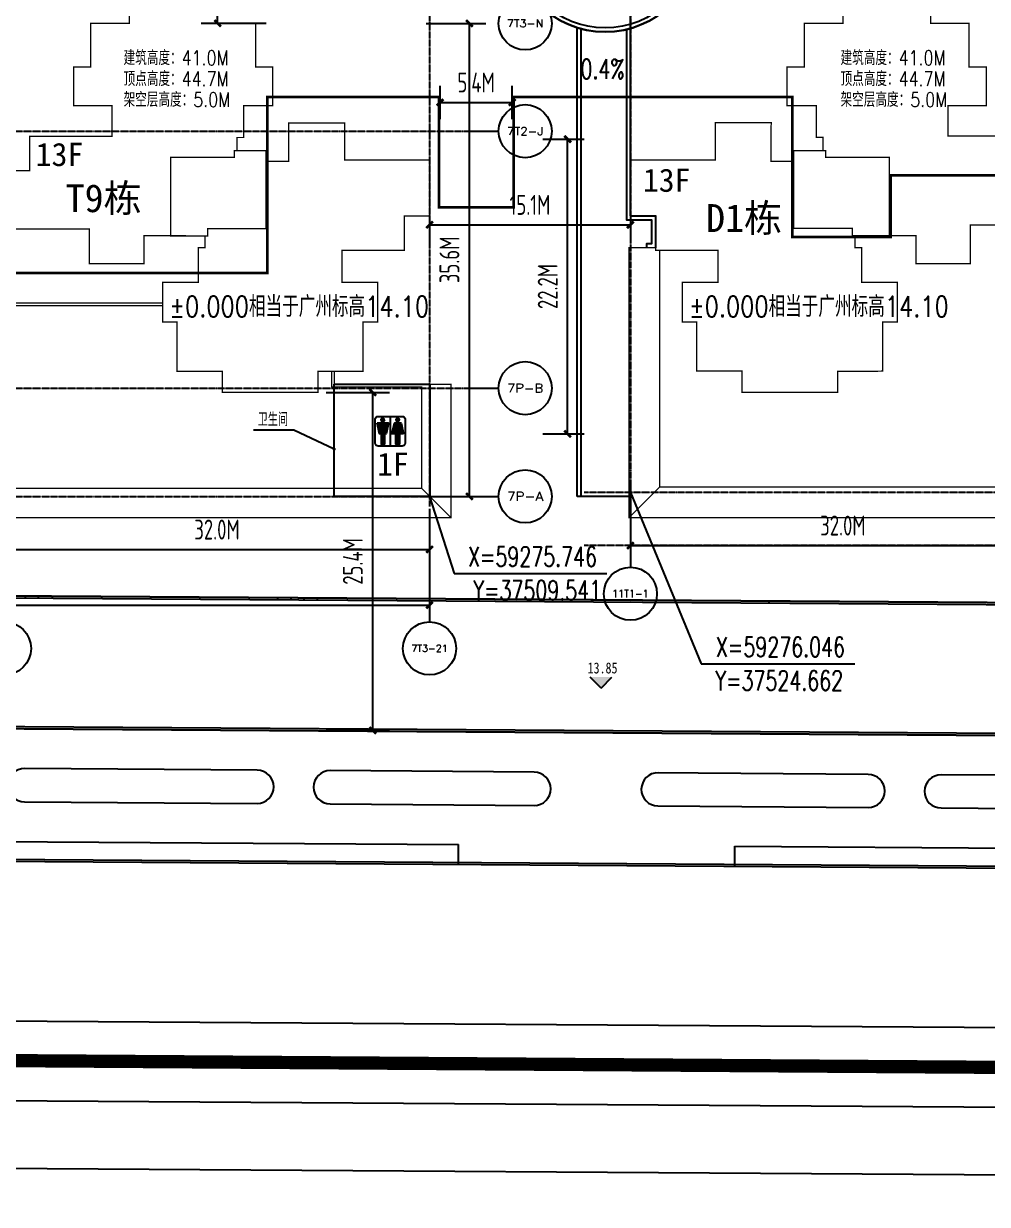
# Model space of a CAD drawing. Header units: inches. Extents: x 12502 to 585460, y 5002 to 415502.
# Drawn here: x 305732 to 378289, y 64103 to 153013 of the extents above; entities that cross this region are included whole.
import ezdxf
from ezdxf.enums import TextEntityAlignment as Align

# ---------------------------------------------------------------- set-up
doc = ezdxf.new("R2010")
doc.units = ezdxf.units.IN
doc.header["$MEASUREMENT"] = 0
for name, pattern in [('DASH', [0.35, 0.25, -0.1]), ('DOTE', [2.42, 2, -0.2, 0.02, -0.2]), ('X-A7-L1-PLAN$0$DOTE', [2.42, 2, -0.2, 0.02, -0.2])]:
    doc.linetypes.add(name, pattern=pattern)
for name, color, linetype in [('-1-500室外标高', 4, 'Continuous'), ('@YL', 2, 'Continuous'), ('@填充', 8, 'Continuous'), ('AXIS_TEXT', 7, 'Continuous'), ('DIM_COOR', 3, 'Continuous'), ('DIM_LEAD', 3, 'Continuous'), ('DIM_SYMB', 3, 'Continuous'), ('DL_道路红线_干道网_', 6, 'Continuous'), ('DL_道路红线_支路网_', 1, 'Continuous'), ('DOTE', 16, 'Continuous'), ('PUB_DIM', 3, 'Continuous'), ('PUB_TEXT', 7, 'Continuous'), ('RMJM - P1 - P - 120-1$0$文字说明', 7, 'Continuous'), ('SHAPE', 161, 'Continuous'), ('YD_设施符号', 7, 'Continuous'), ('地下轮廓', 5, 'Continuous'), ('屋顶轮廓', 36, 'Continuous'), ('总图草图2013_08_27$0$花都地段2', 6, 'Continuous')]:
    doc.layers.add(name, color=color, linetype=linetype)
doc.styles.add('_TCH_AXIS', font='COMPLEX', dxfattribs={"bigfont": 'GBCBIG'})
doc.styles.add('_TCH_DIM', font='SIMPLEX', dxfattribs={"bigfont": 'GBCBIG'})
doc.styles.add('DIM_FONT', font='superos.shx', dxfattribs={"width": 0.8, "bigfont": 'haiwenzw.shx'})
doc.styles.add('DIMST', font='', dxfattribs={"width": 0.8})
doc.styles.add('RMJM - P1 - P - 120-1$0$RMJM_TEXT', font='arial.ttf', dxfattribs={"height": 2.5})
doc.styles.add('text_zheng', font='simplex.shx', dxfattribs={"width": 0.8, "bigfont": 'hztxt.shx'})
doc.styles.get('DIMST').set_extended_font_data('SimSun')
doc.dimstyles.new('DIMN500', dxfattribs={"dimscale": 5, "dimtxt": 300, "dimasz": 100, "dimexe": 250, "dimexo": 300, "dimgap": 150, "dimtad": 1, "dimdec": 0, "dimzin": 0, "dimdsep": 46, "dimtxsty": 'DIM_FONT', "dimblk": 'ARCHTICK', "dimcen": 0.09, "dimclrt": 7, "dimazin": 2, "dimtfac": 1, "dimtdec": 0, "dimtix": 1, "dimtmove": 2, "dimatfit": 3, "dimldrblk": 'ARCHTICK', "dimfxl": 1, "dimtolj": 1, "dimtzin": 0, "dimarcsym": 0})

# ---------------------------------------------------------------- blocks, each defined once
blk = doc.blocks.new('_ArchTick')
at = {"color": 0, "linetype": 'ByBlock', "const_width": 0.4}
blk.add_lwpolyline([(-0.5, -0.5), (0.5, 0.5)], dxfattribs=at)
blk = doc.blocks.new('*D136')
at = {"layer": 'Defpoints', "color": 0, "transparency": 16777216}
for p in [(521834, 52690), (526580, 52690), (521834, 17075)]:
    blk.add_point(p, dxfattribs=at)
at = {"layer": 'PUB_DIM', "color": 0, "lineweight": -2, "transparency": 16777216}
for p, q in [((523334, 52690), (527830, 52690)), ((526580, 17075), (526580, 52690)), ((523334, 17075), (527830, 17075))]:
    blk.add_line(p, q, dxfattribs=at)
at = {"layer": 'PUB_DIM', "color": 0, "lineweight": -2, "transparency": 16777216, "xscale": 500, "yscale": 500, "zscale": 500}
for p, rotation in [((526580, 52690), 90), ((526580, 17075), 270)]:
    blk.add_blockref('_ArchTick', p, dxfattribs=dict(at, rotation=rotation))
at = {"layer": 'PUB_DIM', "color": 7, "transparency": 16777216, "insert": (525080, 34883), "char_height": 1500, "attachment_point": 5, "rotation": 90, "style": 'DIM_FONT'}
blk.add_mtext('\\A1;35.6M', dxfattribs=at)
blk = doc.blocks.new('*D147')
at = {"layer": 'Defpoints', "color": 0, "transparency": 16777216}
for p in [(491580, 17085), (523580, 17085), (523580, 13075)]:
    blk.add_point(p, dxfattribs=at)
at = {"layer": 'PUB_DIM', "color": 0, "lineweight": -2, "transparency": 16777216}
for p, q in [((491580, 15585), (491580, 11825)), ((523580, 15585), (523580, 11825)), ((491580, 13075), (523580, 13075))]:
    blk.add_line(p, q, dxfattribs=at)
at = {"layer": 'PUB_DIM', "color": 0, "lineweight": -2, "transparency": 16777216, "xscale": 500, "yscale": 500, "zscale": 500, "rotation": 180}
blk.add_blockref('_ArchTick', (491580, 13075), dxfattribs=at)
at = {"layer": 'PUB_DIM', "color": 0, "lineweight": -2, "transparency": 16777216, "xscale": 500, "yscale": 500, "zscale": 500}
blk.add_blockref('_ArchTick', (523580, 13075), dxfattribs=at)
at = {"layer": 'PUB_DIM', "color": 7, "transparency": 16777216, "insert": (507580, 14575), "char_height": 1500, "attachment_point": 5, "style": 'DIM_FONT'}
blk.add_mtext('\\A1;32.0M', dxfattribs=at)
blk = doc.blocks.new('*D148')
at = {"layer": 'Defpoints', "color": 0, "transparency": 16777216}
for p in [(420220, 17085), (523580, 17085), (523580, 8879)]:
    blk.add_point(p, dxfattribs=at)
at = {"layer": 'PUB_DIM', "color": 0, "lineweight": -2, "transparency": 16777216}
for p, q in [((420220, 15585), (420220, 7629)), ((523580, 15585), (523580, 7629)), ((420220, 8879), (523580, 8879))]:
    blk.add_line(p, q, dxfattribs=at)
at = {"layer": 'PUB_DIM', "color": 0, "lineweight": -2, "transparency": 16777216, "xscale": 500, "yscale": 500, "zscale": 500, "rotation": 180}
blk.add_blockref('_ArchTick', (420220, 8879), dxfattribs=at)
at = {"layer": 'PUB_DIM', "color": 0, "lineweight": -2, "transparency": 16777216, "xscale": 500, "yscale": 500, "zscale": 500}
blk.add_blockref('_ArchTick', (523580, 8879), dxfattribs=at)
at = {"layer": 'PUB_DIM', "color": 7, "transparency": 16777216, "insert": (471900, 10379), "char_height": 1500, "attachment_point": 5, "style": 'DIM_FONT'}
blk.add_mtext('\\A1;103.4M', dxfattribs=at)
blk = doc.blocks.new('*D151')
at = {"layer": 'Defpoints', "color": 0, "transparency": 16777216}
for p in [(63447, -149142), (31446, -155523), (63447, -155523)]:
    blk.add_point(p, dxfattribs=at)
at = {"layer": 'PUB_DIM', "color": 0, "lineweight": -2, "transparency": 16777216}
for p, q in [((31446, -154023), (31446, -147892)), ((63447, -154023), (63447, -147892)), ((31446, -149142), (63447, -149142))]:
    blk.add_line(p, q, dxfattribs=at)
at = {"layer": 'PUB_DIM', "color": 0, "lineweight": -2, "transparency": 16777216, "xscale": 500, "yscale": 500, "zscale": 500, "rotation": 180}
blk.add_blockref('_ArchTick', (31446, -149142), dxfattribs=at)
at = {"layer": 'PUB_DIM', "color": 0, "lineweight": -2, "transparency": 16777216, "xscale": 500, "yscale": 500, "zscale": 500}
blk.add_blockref('_ArchTick', (63447, -149142), dxfattribs=at)
at = {"layer": 'PUB_DIM', "color": 7, "transparency": 16777216, "insert": (47447, -147642), "char_height": 1500, "attachment_point": 5, "style": 'DIM_FONT'}
blk.add_mtext('\\A1;32.0M', dxfattribs=at)
blk = doc.blocks.new('*D152')
at = {"layer": 'Defpoints', "color": 0, "transparency": 16777216}
for p in [(31446, -186481), (63447, -186481), (63447, -192463)]:
    blk.add_point(p, dxfattribs=at)
at = {"layer": 'PUB_DIM', "color": 0, "lineweight": -2, "transparency": 16777216}
for p, q in [((31446, -187981), (31446, -193713)), ((63447, -187981), (63447, -193713)), ((31446, -192463), (63447, -192463))]:
    blk.add_line(p, q, dxfattribs=at)
at = {"layer": 'PUB_DIM', "color": 0, "lineweight": -2, "transparency": 16777216, "xscale": 500, "yscale": 500, "zscale": 500, "rotation": 180}
blk.add_blockref('_ArchTick', (31446, -192463), dxfattribs=at)
at = {"layer": 'PUB_DIM', "color": 0, "lineweight": -2, "transparency": 16777216, "xscale": 500, "yscale": 500, "zscale": 500}
blk.add_blockref('_ArchTick', (63447, -192463), dxfattribs=at)
at = {"layer": 'PUB_DIM', "color": 7, "transparency": 16777216, "insert": (47447, -190963), "char_height": 1500, "attachment_point": 5, "style": 'DIM_FONT'}
blk.add_mtext('\\A1;32.0M', dxfattribs=at)
blk = doc.blocks.new('T7T8T9lkx')
at = {"layer": 'SHAPE', "const_width": 100}
for points in [[(514741, 98465), (514741, 97492), (523527, 97492), (523527, 87446), (416940, 87448), (416956, 121945), (423794, 128978), (434556, 128978), (434556, 128392)], [(489916, 109167), (496316, 109167), (496316, 106567), (500416, 106567), (500416, 108667), (505016, 108661), (505016, 107767), (504516, 107767), (504516, 105167), (501816, 105167), (501816, 102167), (502916, 102167), (502916, 98461), (506323, 98467), (506323, 96867), (513516, 96867), (513508, 98467), (516916, 98461), (516916, 102167), (518016, 102167), (518016, 105167), (515316, 105167), (515316, 107561), (520016, 107561), (520016, 110161), (521916, 110161), (521916, 114367), (515516, 114367), (515516, 117167), (511316, 117167), (511316, 114267), (509616, 114267), (509616, 115067), (507416, 115067), (507416, 116067), (507916, 116067), (507916, 118461), (510116, 118461), (510116, 121367), (508816, 121367), (508816, 124667), (505916, 124667), (505916, 126067)], [(499316, 126067), (499316, 124667), (496416, 124667), (496416, 121367), (495116, 121367), (495116, 118467), (498016, 118467), (498016, 116167), (491816, 116167), (491816, 113567), (489916, 113567)], [(514541, 98465), (514541, 97292), (521327, 97292), (521327, 89646), (419140, 89648), (419140, 112492)], [(471066, 103592), (501816, 103594)], [(471066, 103392), (501816, 103394)], [(521327, 89646), (523527, 87446)]]:
    blk.add_lwpolyline(points, dxfattribs=at)
blk.add_lwpolyline([(502416, 114567), (502416, 108661), (505216, 108661), (505216, 109192), (509616, 109192), (509616, 115067), (507216, 115067), (507216, 114567)], close=True, dxfattribs=at)
blk = doc.blocks.new('D1D2lkx')
at = {"layer": 'SHAPE', "const_width": 100}
for points in [[(46975, -80735), (44075, -80735), (44075, -84035), (42775, -84035), (42775, -86935), (44975, -86941), (44975, -89335), (45475, -89335), (45475, -90335), (43275, -90341), (43275, -91135), (41552, -91135), (41574, -88235), (37375, -88235), (37375, -91035), (30975, -91035), (30974, -95241), (32874, -95235), (32874, -97841), (37575, -97841), (37575, -100235), (34875, -100235), (34875, -103235), (35974, -103235), (35974, -106935), (39375, -106935), (39374, -108535), (46575, -108535), (46575, -106941), (49974, -106935), (49974, -103235), (51074, -103235), (51075, -100235), (48375, -100235), (48375, -97635), (47875, -97635), (47875, -96735), (52475, -96735), (52475, -98835), (56574, -98835), (56575, -95941), (62984, -95941), (62985, -91841), (61075, -91835), (61074, -89235), (54875, -89235), (54875, -86941), (57775, -86941), (57775, -84035), (56475, -84035), (56475, -80741), (53575, -80735), (53575, -79335), (46975, -79335)], [(79084, -80740), (81984, -80740), (81984, -84040), (83284, -84040), (83284, -86940), (81084, -86946), (81084, -89340), (80584, -89340), (80584, -90340), (82784, -90346), (82784, -91140), (84507, -91140), (84484, -88240), (88684, -88240), (88684, -91040), (95084, -91040), (95084, -95246), (93184, -95240), (93184, -97846), (88484, -97846), (88484, -100240), (91184, -100240), (91184, -103240), (90084, -103240), (90084, -106940), (86684, -106940), (86685, -108540), (79484, -108540), (79484, -106946), (76084, -106940), (76084, -103240), (74984, -103240), (74984, -100240), (77684, -100240), (77684, -97640), (78184, -97640), (78184, -96740), (73584, -96740), (73584, -98840), (69484, -98840), (69484, -95946), (63074, -95946), (63074, -91846), (64984, -91840), (64984, -89240), (71184, -89240), (71184, -86946), (68284, -86946), (68284, -84040), (69584, -84040), (69584, -80746), (72484, -80740), (72484, -79340), (79084, -79340)], [(45675, -90335), (43275, -90335), (43275, -96185), (47675, -96185), (47675, -96735), (50475, -96735), (50475, -90835), (45675, -90835)], [(80384, -90346), (82784, -90346), (82784, -96196), (78384, -96196), (78384, -96746), (75584, -96746), (75584, -90846), (80384, -90846)]]:
    blk.add_lwpolyline(points, close=True, dxfattribs=at)
for points in [[(32874, -97640), (30878, -97640), (30878, -117961), (100665, -117972), (100665, -100850), (91185, -100840)], [(98665, -100840), (98665, -115661), (33178, -115661), (33178, -97835)], [(33178, -115661), (30878, -117961)], [(98665, -115661), (100665, -117972)]]:
    blk.add_lwpolyline(points, dxfattribs=at)
blk = doc.blocks.new('gjwz')
at = {"color": 251, "linetype": 'DASH'}
blk.add_lwpolyline([(35966157, 59284192), (35973343, 59284192), (35973343, 59275746), (35966157, 59275746)], close=True, dxfattribs=at)
blk = doc.blocks.new('*U53')
at = {"layer": 'YD_设施符号', "linetype": 'Continuous'}
for p, q in [((48778.61, 60317.96), (48778.24, 60317.09)), ((48778.24, 60317.09), (48778.24, 60317.09)), ((48778.24, 60317.09), (48778.24, 60317.09)), ((48778.24, 60317.09), (48778.24, 60317.09)), ((48778.24, 60317.09), (48778.61, 60316.22)), ((48779.48, 60318.33), (48778.61, 60317.97)), ((48778.61, 60317.97), (48778.61, 60317.97)), ((48778.61, 60317.97), (48778.61, 60317.96)), ((48778.61, 60317.96), (48778.61, 60317.96)), ((48780.35, 60317.97), (48779.48, 60318.33)), ((48780.35, 60317.97), (48780.35, 60317.97)), ((48780.35, 60317.97), (48780.35, 60317.96)), ((48780.35, 60317.96), (48780.35, 60317.96)), ((48780.35, 60317.96), (48780.72, 60317.09)), ((48780.72, 60317.09), (48780.36, 60316.22)), ((48780.72, 60317.09), (48780.72, 60317.09)), ((48780.72, 60317.09), (48780.72, 60317.09)), ((48780.72, 60317.09), (48780.72, 60317.09)), ((48789.85, 60317.96), (48789.49, 60317.09)), ((48789.49, 60317.09), (48789.49, 60317.09)), ((48789.49, 60317.09), (48789.49, 60317.09)), ((48789.49, 60317.09), (48789.49, 60317.09)), ((48789.49, 60317.09), (48789.85, 60316.22)), ((48790.73, 60318.33), (48789.85, 60317.97)), ((48789.85, 60317.97), (48789.85, 60317.97)), ((48789.85, 60317.97), (48789.85, 60317.96)), ((48789.85, 60317.96), (48789.85, 60317.96)), ((48790.73, 60318.33), (48790.73, 60318.33)), ((48790.73, 60318.33), (48790.73, 60318.33)), ((48790.73, 60318.33), (48791.6, 60317.97)), ((48791.6, 60317.97), (48791.6, 60317.97)), ((48791.6, 60317.97), (48791.6, 60317.96)), ((48791.6, 60317.96), (48791.6, 60317.96)), ((48791.6, 60317.96), (48791.97, 60317.09)), ((48791.96, 60317.09), (48791.6, 60316.22)), ((48791.97, 60317.09), (48791.96, 60317.09)), ((48791.96, 60317.09), (48791.96, 60317.09)), ((48791.97, 60317.09), (48791.97, 60317.09)), ((48783.77, 60314.56), (48775.18, 60314.56)), ((48775.18, 60314.56), (48776.96, 60306.69)), ((48778.61, 60316.22), (48778.61, 60316.22)), ((48778.61, 60316.22), (48778.61, 60316.22)), ((48778.61, 60316.22), (48778.61, 60316.22)), ((48778.61, 60316.22), (48779.48, 60315.85)), ((48780.35, 60316.22), (48779.48, 60315.85)), ((48779.48, 60315.85), (48779.48, 60315.85)), ((48779.48, 60315.85), (48779.48, 60315.85)), ((48780.36, 60316.22), (48780.35, 60316.22)), ((48780.35, 60316.22), (48780.35, 60316.22)), ((48780.36, 60316.22), (48780.36, 60316.22)), ((48783.77, 60314.56), (48781.97, 60306.69)), ((48783.77, 60314.56), (48783.77, 60314.56)), ((48788.24, 60314.56), (48786.44, 60306.69)), ((48793.25, 60314.56), (48788.24, 60314.56)), ((48788.24, 60314.56), (48788.24, 60314.56)), ((48788.24, 60314.56), (48788.24, 60314.56)), ((48789.85, 60316.22), (48789.85, 60316.22)), ((48789.85, 60316.22), (48789.86, 60316.22)), ((48789.86, 60316.22), (48789.86, 60316.22)), ((48790.73, 60315.85), (48789.86, 60316.22)), ((48791.6, 60316.22), (48790.73, 60315.85)), ((48791.6, 60316.22), (48791.6, 60316.22)), ((48791.6, 60316.22), (48791.6, 60316.22)), ((48791.6, 60316.22), (48791.6, 60316.22)), ((48793.25, 60314.56), (48793.25, 60314.56)), ((48793.25, 60314.56), (48793.25, 60314.56)), ((48793.25, 60314.56), (48793.25, 60314.56)), ((48793.25, 60314.56), (48795.03, 60306.69)), ((48776.96, 60306.69), (48776.96, 60306.69)), ((48776.96, 60306.69), (48776.96, 60306.69)), ((48776.96, 60306.69), (48776.96, 60306.69)), ((48776.96, 60306.69), (48776.96, 60306.69)), ((48776.96, 60306.69), (48776.96, 60306.69)), ((48776.96, 60306.69), (48776.96, 60306.69)), ((48778.18, 60306.69), (48776.96, 60306.69)), ((48776.96, 60306.69), (48776.96, 60306.69)), ((48780.75, 60306.69), (48778.18, 60306.69)), ((48780.75, 60306.69), (48778.18, 60306.69)), ((48778.18, 60306.69), (48778.18, 60306.69)), ((48778.18, 60306.69), (48778.19, 60298.89)), ((48778.19, 60298.89), (48778.19, 60298.88)), ((48778.19, 60298.88), (48778.19, 60298.88)), ((48780.75, 60298.88), (48778.19, 60298.88)), ((48778.19, 60298.88), (48778.19, 60298.88)), ((48781.97, 60306.69), (48780.75, 60306.69)), ((48780.75, 60306.69), (48780.75, 60306.69)), ((48780.75, 60306.69), (48780.75, 60306.69)), ((48780.75, 60306.69), (48780.75, 60298.89)), ((48780.75, 60298.89), (48780.75, 60298.88)), ((48780.75, 60298.88), (48780.75, 60298.88)), ((48781.97, 60306.69), (48781.97, 60306.69)), ((48781.97, 60306.69), (48781.97, 60306.69)), ((48781.97, 60306.69), (48781.97, 60306.69)), ((48781.97, 60306.69), (48781.97, 60306.69)), ((48786.44, 60306.69), (48786.44, 60306.69)), ((48786.44, 60306.69), (48786.44, 60306.69)), ((48789.46, 60306.69), (48786.44, 60306.69)), ((48786.44, 60306.69), (48786.44, 60306.69)), ((48792.03, 60306.69), (48789.46, 60306.69)), ((48789.46, 60306.69), (48789.46, 60306.69)), ((48789.46, 60306.69), (48789.46, 60306.69)), ((48789.46, 60306.69), (48789.46, 60306.69)), ((48789.46, 60306.69), (48789.46, 60306.69)), ((48789.46, 60306.69), (48789.46, 60306.69)), ((48789.46, 60306.69), (48789.46, 60298.89)), ((48792.03, 60298.89), (48789.46, 60298.88)), ((48789.46, 60298.88), (48789.46, 60298.89)), ((48795.03, 60306.69), (48792.03, 60306.69)), ((48792.03, 60306.69), (48792.03, 60306.69)), ((48792.03, 60306.69), (48792.03, 60306.69)), ((48792.03, 60306.69), (48792.03, 60306.69)), ((48792.03, 60306.69), (48792.03, 60306.69)), ((48792.03, 60306.69), (48792.03, 60306.69)), ((48792.03, 60306.69), (48792.03, 60298.89))]:
    blk.add_line(p, q, dxfattribs=at)
for points in [[(48778.61, 60317.96), (48778.24, 60317.09), (48780.72, 60317.09)], [(48778.24, 60317.09), (48778.24, 60317.09), (48780.72, 60317.09)], [(48778.24, 60317.09), (48778.24, 60317.09), (48780.72, 60317.09)], [(48778.24, 60317.09), (48778.24, 60317.09), (48780.72, 60317.09)], [(48778.24, 60317.09), (48778.61, 60316.22), (48780.36, 60316.22)], [(48779.48, 60318.33), (48778.61, 60317.97), (48780.35, 60317.97)], [(48778.61, 60317.97), (48778.61, 60317.97), (48780.35, 60317.97)], [(48778.61, 60317.97), (48778.61, 60317.96), (48780.35, 60317.96)], [(48778.61, 60317.96), (48778.61, 60317.96), (48780.35, 60317.96)], [(48789.85, 60317.96), (48789.49, 60317.09), (48791.97, 60317.09)], [(48789.49, 60317.09), (48789.49, 60317.09), (48791.97, 60317.09)], [(48789.49, 60317.09), (48789.49, 60317.09), (48791.96, 60317.09)], [(48789.49, 60317.09), (48789.49, 60317.09), (48791.96, 60317.09)], [(48789.49, 60317.09), (48789.85, 60316.22), (48791.6, 60316.22)], [(48790.73, 60318.33), (48789.85, 60317.97), (48791.6, 60317.97)], [(48789.85, 60317.97), (48789.85, 60317.97), (48791.6, 60317.97)], [(48789.85, 60317.97), (48789.85, 60317.96), (48791.6, 60317.96)], [(48789.85, 60317.96), (48789.85, 60317.96), (48791.6, 60317.96)], [(48790.73, 60318.33), (48790.73, 60318.33), (48790.73, 60318.33)], [(48783.77, 60314.56), (48775.18, 60314.56), (48783.77, 60314.56)], [(48775.18, 60314.56), (48776.96, 60306.69), (48781.97, 60306.69)], [(48778.61, 60316.22), (48778.61, 60316.22), (48780.36, 60316.22)], [(48778.61, 60316.22), (48778.61, 60316.22), (48780.35, 60316.22)], [(48778.61, 60316.22), (48778.61, 60316.22), (48780.35, 60316.22)], [(48778.61, 60316.22), (48779.48, 60315.85), (48779.48, 60315.85)], [(48788.24, 60314.56), (48786.44, 60306.69), (48795.03, 60306.69)], [(48793.25, 60314.56), (48788.24, 60314.56), (48793.25, 60314.56)], [(48788.24, 60314.56), (48788.24, 60314.56), (48793.25, 60314.56)], [(48788.24, 60314.56), (48788.24, 60314.56), (48793.25, 60314.56)], [(48789.85, 60316.22), (48789.85, 60316.22), (48791.6, 60316.22)], [(48789.85, 60316.22), (48789.86, 60316.22), (48791.6, 60316.22)], [(48789.86, 60316.22), (48789.86, 60316.22), (48791.6, 60316.22)], [(48776.96, 60306.69), (48776.96, 60306.69), (48781.97, 60306.69)], [(48776.96, 60306.69), (48776.96, 60306.69), (48781.97, 60306.69)], [(48776.96, 60306.69), (48776.96, 60306.69), (48781.97, 60306.69)], [(48776.96, 60306.69), (48776.96, 60306.69), (48781.97, 60306.69)], [(48776.96, 60306.69), (48776.96, 60306.69), (48780.75, 60306.69)], [(48776.96, 60306.69), (48776.96, 60306.69), (48778.18, 60306.69)], [(48780.75, 60306.69), (48778.18, 60306.69), (48780.75, 60306.69)], [(48778.18, 60306.69), (48778.18, 60306.69), (48780.75, 60306.69)], [(48778.18, 60306.69), (48778.19, 60298.89), (48780.75, 60298.89)], [(48778.19, 60298.89), (48778.19, 60298.88), (48780.75, 60298.88)], [(48778.19, 60298.88), (48778.19, 60298.88), (48780.75, 60298.88)], [(48786.44, 60306.69), (48786.44, 60306.69), (48792.03, 60306.69)], [(48786.44, 60306.69), (48786.44, 60306.69), (48789.46, 60306.69)], [(48792.03, 60306.69), (48789.46, 60306.69), (48792.03, 60306.69)], [(48789.46, 60306.69), (48789.46, 60306.69), (48792.03, 60306.69)], [(48789.46, 60306.69), (48789.46, 60306.69), (48792.03, 60306.69)], [(48789.46, 60306.69), (48789.46, 60306.69), (48792.03, 60306.69)], [(48789.46, 60306.69), (48789.46, 60306.69), (48792.03, 60306.69)], [(48789.46, 60306.69), (48789.46, 60306.69), (48792.03, 60306.69)], [(48789.46, 60306.69), (48789.46, 60298.89), (48792.03, 60298.89)]]:
    blk.add_solid(points, dxfattribs=at)
at = {"layer": 'YD_设施符号', "linetype": 'Continuous', "extrusion": (0, 0, -1)}
for points in [[(-48778.24, 60317.09), (-48780.72, 60317.09), (-48780.72, 60317.09)], [(-48778.24, 60317.09), (-48780.72, 60317.09), (-48780.72, 60317.09)], [(-48778.24, 60317.09), (-48780.72, 60317.09), (-48780.72, 60317.09)], [(-48778.24, 60317.09), (-48780.72, 60317.09), (-48780.36, 60316.22)], [(-48778.61, 60317.97), (-48780.35, 60317.97), (-48780.35, 60317.97)], [(-48778.61, 60317.97), (-48780.35, 60317.97), (-48780.35, 60317.96)], [(-48778.61, 60317.96), (-48780.35, 60317.96), (-48780.35, 60317.96)], [(-48778.61, 60317.96), (-48780.35, 60317.96), (-48780.72, 60317.09)], [(-48789.49, 60317.09), (-48791.97, 60317.09), (-48791.97, 60317.09)], [(-48789.49, 60317.09), (-48791.97, 60317.09), (-48791.96, 60317.09)], [(-48789.49, 60317.09), (-48791.96, 60317.09), (-48791.96, 60317.09)], [(-48789.49, 60317.09), (-48791.96, 60317.09), (-48791.6, 60316.22)], [(-48789.85, 60317.97), (-48791.6, 60317.97), (-48791.6, 60317.97)], [(-48789.85, 60317.97), (-48791.6, 60317.97), (-48791.6, 60317.96)], [(-48789.85, 60317.96), (-48791.6, 60317.96), (-48791.6, 60317.96)], [(-48789.85, 60317.96), (-48791.6, 60317.96), (-48791.97, 60317.09)], [(-48790.73, 60318.33), (-48790.73, 60318.33), (-48791.6, 60317.97)], [(-48775.18, 60314.56), (-48783.77, 60314.56), (-48781.97, 60306.69)], [(-48778.61, 60316.22), (-48780.36, 60316.22), (-48780.36, 60316.22)], [(-48778.61, 60316.22), (-48780.36, 60316.22), (-48780.35, 60316.22)], [(-48778.61, 60316.22), (-48780.35, 60316.22), (-48780.35, 60316.22)], [(-48778.61, 60316.22), (-48780.35, 60316.22), (-48779.48, 60315.85)], [(-48779.48, 60315.85), (-48779.48, 60315.85), (-48779.48, 60315.85)], [(-48788.24, 60314.56), (-48793.25, 60314.56), (-48793.25, 60314.56)], [(-48788.24, 60314.56), (-48793.25, 60314.56), (-48793.25, 60314.56)], [(-48788.24, 60314.56), (-48793.25, 60314.56), (-48795.03, 60306.69)], [(-48789.85, 60316.22), (-48791.6, 60316.22), (-48791.6, 60316.22)], [(-48789.85, 60316.22), (-48791.6, 60316.22), (-48791.6, 60316.22)], [(-48789.86, 60316.22), (-48791.6, 60316.22), (-48791.6, 60316.22)], [(-48789.86, 60316.22), (-48791.6, 60316.22), (-48790.73, 60315.85)], [(-48776.96, 60306.69), (-48781.97, 60306.69), (-48781.97, 60306.69)], [(-48776.96, 60306.69), (-48781.97, 60306.69), (-48781.97, 60306.69)], [(-48776.96, 60306.69), (-48781.97, 60306.69), (-48781.97, 60306.69)], [(-48776.96, 60306.69), (-48781.97, 60306.69), (-48781.97, 60306.69)], [(-48776.96, 60306.69), (-48781.97, 60306.69), (-48780.75, 60306.69)], [(-48776.96, 60306.69), (-48780.75, 60306.69), (-48778.18, 60306.69)], [(-48776.96, 60306.69), (-48778.18, 60306.69), (-48776.96, 60306.69)], [(-48778.18, 60306.69), (-48780.75, 60306.69), (-48780.75, 60306.69)], [(-48778.18, 60306.69), (-48780.75, 60306.69), (-48780.75, 60298.89)], [(-48778.19, 60298.89), (-48780.75, 60298.89), (-48780.75, 60298.88)], [(-48778.19, 60298.88), (-48780.75, 60298.88), (-48780.75, 60298.88)], [(-48778.19, 60298.88), (-48780.75, 60298.88), (-48778.19, 60298.88)], [(-48786.44, 60306.69), (-48795.03, 60306.69), (-48792.03, 60306.69)], [(-48786.44, 60306.69), (-48792.03, 60306.69), (-48789.46, 60306.69)], [(-48786.44, 60306.69), (-48789.46, 60306.69), (-48786.44, 60306.69)], [(-48789.46, 60306.69), (-48792.03, 60306.69), (-48792.03, 60306.69)], [(-48789.46, 60306.69), (-48792.03, 60306.69), (-48792.03, 60306.69)], [(-48789.46, 60306.69), (-48792.03, 60306.69), (-48792.03, 60306.69)], [(-48789.46, 60306.69), (-48792.03, 60306.69), (-48792.03, 60306.69)], [(-48789.46, 60306.69), (-48792.03, 60306.69), (-48792.03, 60306.69)], [(-48789.46, 60306.69), (-48792.03, 60306.69), (-48792.03, 60298.89)], [(-48789.46, 60298.89), (-48792.03, 60298.89), (-48789.46, 60298.88)], [(-48792.03, 60306.69), (-48792.03, 60306.69), (-48792.03, 60306.69)]]:
    blk.add_solid(points, dxfattribs=at)
blk = doc.blocks.new('*D239')
at = {"layer": 'Defpoints', "color": 0, "transparency": 16777216}
for p in [(26123, 76828), (521609, 73449), (521554, 65353)]:
    blk.add_point(p, dxfattribs=at)
at = {"layer": 'PUB_DIM', "color": 0, "lineweight": -2, "transparency": 16777216}
for p, q in [((26112, 75328), (26059, 67483)), ((521599, 71949), (521545, 64103)), ((26067, 68733), (521554, 65353))]:
    blk.add_line(p, q, dxfattribs=at)
at = {"layer": 'PUB_DIM', "color": 0, "lineweight": -2, "transparency": 16777216, "xscale": 500, "yscale": 500, "zscale": 500}
for p, rotation in [((26067, 68733), 179.609202194531), ((521554, 65353), 359.6092021945309)]:
    blk.add_blockref('_ArchTick', p, dxfattribs=dict(at, rotation=rotation))
at = {"layer": 'PUB_DIM', "color": 7, "transparency": 16777216, "insert": (273821, 68543), "char_height": 1500, "attachment_point": 5, "rotation": 359.6092, "style": 'DIM_FONT'}
blk.add_mtext('\\A1;495.5M', dxfattribs=at)
blk = doc.blocks.new('*D246')
at = {"layer": 'Defpoints', "color": 0, "transparency": 16777216}
for p in [(336291, 140015), (351413, 140015), (351413, 137863)]:
    blk.add_point(p, dxfattribs=at)
at = {"layer": 'PUB_DIM', "color": 0, "lineweight": -2, "transparency": 16777216}
for p, q in [((336291, 138515), (336291, 136614)), ((336291, 137864), (351413, 137863)), ((351413, 138515), (351413, 136613))]:
    blk.add_line(p, q, dxfattribs=at)
at = {"layer": 'PUB_DIM', "color": 0, "lineweight": -2, "transparency": 16777216, "xscale": 500, "yscale": 500, "zscale": 500}
for p, rotation in [((336291, 137864), 179.9991473422427), ((351413, 137863), 359.9991473422427)]:
    blk.add_blockref('_ArchTick', p, dxfattribs=dict(at, rotation=rotation))
at = {"layer": 'PUB_DIM', "color": 7, "transparency": 16777216, "insert": (343852, 139363), "char_height": 1500, "attachment_point": 5, "rotation": 359.99915, "style": 'DIM_FONT'}
blk.add_mtext('\\A1;15.1M', dxfattribs=at)
blk = doc.blocks.new('*D263')
at = {"layer": 'Defpoints', "color": 0, "transparency": 16777216}
for p in [(320340, 196337), (325494, 196337), (325494, 153031)]:
    blk.add_point(p, dxfattribs=at)
at = {"layer": 'PUB_DIM', "color": 0, "lineweight": -2, "transparency": 16777216}
for p, q in [((323994, 196337), (319090, 196337)), ((320340, 153031), (320340, 196337)), ((323994, 153031), (319090, 153031))]:
    blk.add_line(p, q, dxfattribs=at)
at = {"layer": 'PUB_DIM', "color": 0, "lineweight": -2, "transparency": 16777216, "xscale": 500, "yscale": 500, "zscale": 500}
for p, rotation in [((320340, 196337), 90), ((320340, 153031), 270)]:
    blk.add_blockref('_ArchTick', p, dxfattribs=dict(at, rotation=rotation))
at = {"layer": 'PUB_DIM', "color": 7, "transparency": 16777216, "insert": (318840, 174684), "char_height": 1500, "attachment_point": 5, "rotation": 90, "style": 'DIM_FONT'}
blk.add_mtext('\\A1;43.3M', dxfattribs=at)
blk = doc.blocks.new('*D273')
at = {"layer": 'Defpoints', "color": 0, "transparency": 16777216}
for p in [(327018, 125237), (332015, 125237), (327018, 99795)]:
    blk.add_point(p, dxfattribs=at)
at = {"layer": 'PUB_DIM', "color": 0, "lineweight": -2, "transparency": 16777216}
for p, q in [((328518, 125237), (333265, 125237)), ((332015, 99795), (332015, 125237)), ((328518, 99795), (333265, 99795))]:
    blk.add_line(p, q, dxfattribs=at)
at = {"layer": 'PUB_DIM', "color": 0, "lineweight": -2, "transparency": 16777216, "xscale": 500, "yscale": 500, "zscale": 500}
for p, rotation in [((332015, 125237), 90), ((332015, 99795), 270)]:
    blk.add_blockref('_ArchTick', p, dxfattribs=dict(at, rotation=rotation))
at = {"layer": 'PUB_DIM', "color": 7, "transparency": 16777216, "insert": (330515, 112516), "char_height": 1500, "attachment_point": 5, "rotation": 90, "style": 'DIM_FONT'}
blk.add_mtext('\\A1;25.4M', dxfattribs=at)
blk = doc.blocks.new('*D290')
at = {"layer": 'Defpoints', "color": 0, "transparency": 16777216}
for p in [(343330, 144316), (346689, 144316), (343330, 122116)]:
    blk.add_point(p, dxfattribs=at)
at = {"layer": 'PUB_DIM', "color": 0, "lineweight": -2, "transparency": 16777216}
for p, q in [((344830, 144316), (347939, 144316)), ((346689, 122116), (346689, 144316)), ((344830, 122116), (347939, 122116))]:
    blk.add_line(p, q, dxfattribs=at)
at = {"layer": 'PUB_DIM', "color": 0, "lineweight": -2, "transparency": 16777216, "xscale": 500, "yscale": 500, "zscale": 500}
for p, rotation in [((346689, 144316), 90), ((346689, 122116), 270)]:
    blk.add_blockref('_ArchTick', p, dxfattribs=dict(at, rotation=rotation))
at = {"layer": 'PUB_DIM', "color": 7, "transparency": 16777216, "insert": (345189, 133216), "char_height": 1500, "attachment_point": 5, "rotation": 90, "style": 'DIM_FONT'}
blk.add_mtext('\\A1;22.2M', dxfattribs=at)
blk = doc.blocks.new('*D291')
at = {"layer": 'Defpoints', "color": 0, "transparency": 16777216}
for p in [(342516, 147080), (337084, 144316), (342516, 144316)]:
    blk.add_point(p, dxfattribs=at)
at = {"layer": 'PUB_DIM', "color": 0, "lineweight": -2, "transparency": 16777216}
for p, q in [((337084, 145816), (337084, 148330)), ((342516, 145816), (342516, 148330)), ((337084, 147080), (342516, 147080))]:
    blk.add_line(p, q, dxfattribs=at)
at = {"layer": 'PUB_DIM', "color": 0, "lineweight": -2, "transparency": 16777216, "xscale": 500, "yscale": 500, "zscale": 500, "rotation": 180}
blk.add_blockref('_ArchTick', (337084, 147080), dxfattribs=at)
at = {"layer": 'PUB_DIM', "color": 0, "lineweight": -2, "transparency": 16777216, "xscale": 500, "yscale": 500, "zscale": 500}
blk.add_blockref('_ArchTick', (342516, 147080), dxfattribs=at)
at = {"layer": 'PUB_DIM', "color": 7, "transparency": 16777216, "insert": (339800, 148580), "char_height": 1500, "attachment_point": 5, "style": 'DIM_FONT'}
blk.add_mtext('\\A1;5.4M', dxfattribs=at)
blk = doc.blocks.new('gdzh')
at = {"layer": 'PUB_TEXT', "style": 'text_zheng', "width": 0.8}
for s, p in [('建筑高度：41.0M', (37262343, 59367742)), ('顶点高度：44.7M', (37262343, 59366162)), ('架空层高度：5.0M', (37262343, 59364600))]:
    blk.add_text(s, height=1093.1, dxfattribs=at).set_placement(p)
blk = doc.blocks.new('T7T8T9dwzx')
at = {"layer": 'DOTE', "color": 16, "linetype": 'DOTE'}
for p, q in [((523580.3, 57297.9), (523580.3, 16308.5)), ((417422.2, 44571.6), (526379.2, 44571.6)), ((417422.2, 25221.5), (526379.2, 25221.5)), ((417422.2, 17074.9), (526379.2, 17074.9))]:
    blk.add_line(p, q, dxfattribs=at)
at = {"layer": 'PUB_DIM'}
for p, q in [((526379.2, 44571.6), (528779.2, 44571.6)), ((526379.2, 25221.5), (528779.2, 25221.5)), ((526379.2, 17074.9), (528779.2, 17074.9)), ((523580, 16123.9), (523580, 12123.9))]:
    blk.add_line(p, q, dxfattribs=at)
for centre in [(530779.2, 52690.4), (530779.2, 44571.6), (530779.2, 25221.5), (530779.2, 17074.9), (491580.3, 5629.2), (523580, 5629.2)]:
    blk.add_circle(centre, 2000, dxfattribs=at)
at = {"layer": 'AXIS_TEXT', "style": '_TCH_AXIS'}
for s, height, p, p2 in [('7T3-N', 559.37, (529407.4, 52410.7), (532151, 52410.7)), ('7T2-J', 598.35, (529411.5, 44272.4), (532146.8, 44272.4)), ('7P-B', 671.57, (529420, 24885.8), (532138.3, 24885.8)), ('7P-A', 664.21, (529419.1, 16742.8), (532139.2, 16742.8)), ('7T3-21', 511.59, (522203.6, 5373.4), (524956.4, 5373.4))]:
    blk.add_text(s, height=height, dxfattribs=at).set_placement(p, p2, align=Align.FIT)
at = {"layer": 'PUB_DIM'}
for p1, p2, distance, text, picture, middle in [((521834.2, 17074.9), (521834.2, 52690.4), -4746.1, '35.6M', '*D136', (525080.3, 34882.7)), ((420220.1, 17085.5), (523580, 17085.5), -8206.3, '103.4M', '*D148', (471900, 10379.2)), ((491580.3, 17085.5), (523580, 17085.5), -4010.5, '32.0M', '*D147', (507580.1, 14574.9))]:
    dim = blk.add_aligned_dim(p1=p1, p2=p2, distance=distance, text=text, dimstyle='DIMN500', dxfattribs=at)
    dim.commit()
    dim.dimension.update_dxf_attribs({"geometry": picture, "text_midpoint": middle})
blk = doc.blocks.new('D1D2dwzx')
at = {"layer": 'DOTE', "linetype": 'DOTE'}
for p, q in [((31446.4, -146115.9), (31446.4, -193599.9)), ((101965, -188462.5), (27973.7, -188462.5)), ((101965, -192462.5), (27973.7, -192462.5))]:
    blk.add_line(p, q, dxfattribs=at)
at = {"layer": 'PUB_DIM'}
blk.add_line((31446.4, -193599.9), (31446.4, -194092.6), dxfattribs=at)
blk.add_circle((31446.4, -196092.6), 2000, dxfattribs=at)
at = {"layer": 'AXIS_TEXT', "style": '_TCH_AXIS'}
blk.add_text('11T1-1', height=581.01, dxfattribs=at).set_placement((30076.9, -196383.1), (32815.9, -196383.1), align=Align.FIT)
at = {"layer": 'PUB_DIM'}
for p1, p2, distance, picture, middle in [((31446.4, -155522.7), (63446.7, -155522.7), 6380.3, '*D151', (47446.6, -147642.4)), ((31446.4, -186481.1), (63446.7, -186481.1), -5981.4, '*D152', (47446.6, -190962.5))]:
    dim = blk.add_aligned_dim(p1=p1, p2=p2, distance=distance, text='32.0M', dimstyle='DIMN500', dxfattribs=at)
    dim.commit()
    dim.dimension.update_dxf_attribs({"geometry": picture, "text_midpoint": middle})

msp = doc.modelspace()

# ---------------------------------------------------------------- hatches: boundary and pattern name
at = {"layer": '-1-500室外标高'}
msp.add_hatch(color=113, dxfattribs=at).paths.add_polyline_path([(349200.6, 102983.7), (350025.6, 103808.7), (348375.6, 103808.7)])

# ---------------------------------------------------------------- linework, layer by layer
at = {"layer": '-1-500室外标高', "color": 113}
for q in [(348375.6, 103808.7), (350025.6, 103808.7)]:
    msp.add_line((349200.6, 102983.7), q, dxfattribs=at)
at = {"layer": '@YL'}
msp.add_line((351316.4, 117416.2), (347412.5, 117416.2), dxfattribs=at)
at = {"layer": '@YL', "color": 1, "linetype": 'X-A7-L1-PLAN$0$DOTE', "ltscale": 2.5, "const_width": 1000}
msp.add_lwpolyline([(521608.9, 73448.8), (528262, 368502.5), (229244, 388843.2), (219696.8, 248494.8), (61243.9, 250686.9), (26304.7, 103523.4), (26122.6, 76828.4)], close=True, dxfattribs=at)
at = {"layer": '@YL'}
msp.add_lwpolyline([(356507.7, 159386.4, -1), (342507.7, 159386.4), (356507.7, 159386.4)], format="xyb", dxfattribs=at)
at = {"layer": '@YL', "color": 8}
msp.add_lwpolyline([(356200.9, 159086.4, -0.9561829), (342814.4, 159086.4)], format="xyb", close=True, dxfattribs=at)
at = {"layer": '@YL'}
for points in [[(347412.5, 117416), (347412.6, 152707.3)], [(351412.6, 138537.3), (351412.7, 152650.6)], [(351412.6, 138537.3), (353312.8, 138537.4), (353312.5, 136138.5)], [(479132.3, 102239.2), (429133.5, 102580.2), (409197.6, 99216.1), (235590.6, 100400.3), (226260, 110464.2), (485787.5, 108701.7), (479132.3, 102239.2)], [(345412.6, 109651.4), (351412.6, 109610.5)]]:
    msp.add_lwpolyline(points, dxfattribs=at)
at = {"layer": '@YL', "color": 8}
msp.add_lwpolyline([(479071.9, 102389.6), (429121.4, 102730.3), (409185.6, 99366.2), (235656.5, 100549.8), (226605.8, 110311.8), (485420.2, 108554.2)], close=True, dxfattribs=at)
for points in [[(305864.2, 109793.8), (305864.2, 109921.2)], [(306864.2, 109787), (306864.2, 109914.4)], [(324864.2, 109664.2), (324864.2, 109791.6)], [(325864.2, 109657.4), (325864.2, 109784.8)], [(326864.2, 109650.5), (326864.2, 109778)], [(327864.2, 109643.7), (327864.2, 109771.1)], [(361864.2, 109411.8), (361864.2, 109539.2)]]:
    msp.add_lwpolyline(points, dxfattribs=at)
at = {"layer": '@YL'}
msp.add_arc((349507.7, 159386.4), 7000, 180, 0, dxfattribs=at)
at = {"layer": '@填充'}
for points in [[(347712.5, 117416), (347712.6, 152620.5)], [(351112.7, 152650.6), (351112.6, 138237.2), (353012.8, 138237.4), (353012.5, 136437.3), (352616.4, 136437.4), (352616.4, 136138.5)]]:
    msp.add_lwpolyline(points, dxfattribs=at)
at = {"layer": 'DIM_COOR', "color": 3}
for p, q in [((336291.6, 117416), (338135.2, 111607)), ((351412.8, 117716.2), (356748.3, 104812.6)), ((338135.2, 111607), (349630.2, 111607)), ((356748.3, 104812.6), (368298.3, 104812.6))]:
    msp.add_line(p, q, dxfattribs=at)
at = {"layer": 'DIM_LEAD'}
for p, q in [((326079.5, 122392.3), (323044.6, 122392.3)), ((329116.4, 120970.1), (326079.5, 122392.3))]:
    msp.add_line(p, q, dxfattribs=at)
at = {"layer": 'DIM_LEAD', "const_width": 120}
msp.add_lwpolyline([(329170.7, 120944.7, 1), (329062, 120995.5, 1)], format="xyb", close=True, dxfattribs=at)
at = {"layer": 'DIM_SYMB'}
msp.add_lwpolyline([(349355.5, 148329, 0, 0, 0), (349355.5, 144328, 400, 0, 0), (349355.5, 142828, 0, 0, 0)], format="xyseb", dxfattribs=at)
at = {"layer": 'DL_道路红线_干道网_', "color": 8}
for p, q in [((323309.5, 96793.4), (305818.5, 96921.2)), ((344162.6, 96636.5), (328818, 96764.3)), ((369308.5, 96479.6), (353320.2, 96596.5)), ((392307.9, 96322.7), (374816.9, 96450.6)), ((305801.5, 94421.3), (323309.5, 94293.3)), ((328800.9, 94264.4), (344351.2, 94150.7)), ((353477.2, 94107.5), (369308.5, 93979.6)), ((374799.9, 93950.6), (392307.9, 93822.7)), ((235196.2, 91902.8), (338474.2, 91198.3)), ((359282.2, 91081.6), (409395.3, 90714.6)), ((248312, 78311.2), (478430.6, 76743.1)), ((248271.1, 72311.3), (478389.7, 70743.3))]:
    msp.add_line(p, q, dxfattribs=at)
for points in [[(338464, 89701.7), (338474.2, 91198.3)], [(359271.5, 89621.5), (359282.2, 91081.6)]]:
    msp.add_lwpolyline(points, dxfattribs=at)
for centre, start, end in [((305810, 95671.2), 89.609202, 269.609202), ((323309.5, 95543.3), 270, 90), ((328809.5, 95514.4), 89.609202, 269.609202), ((344162.6, 95386.5), 270, 90), ((353485.7, 95357.5), 89.609202, 269.609202), ((369308.5, 95229.6), 270, 90), ((374808.4, 95200.6), 89.609202, 269.609202)]:
    msp.add_arc(centre, 1250, start, end, dxfattribs=at)
at = {"layer": 'DL_道路红线_支路网_', "color": 4}
msp.add_line((235216.5, 90402.6), (409129.5, 89216.4), dxfattribs=at)
at = {"layer": 'DL_道路红线_支路网_', "color": 8}
msp.add_line((235217.6, 90552.6), (409130.5, 89366.4), dxfattribs=at)
at = {"layer": 'PUB_DIM'}
msp.add_lwpolyline([(349492.4, 157986.5, 0, 0, 0), (349492.4, 153186.8, 264, 0, 0), (349492.4, 152386.4, 0, 0, 0)], format="xyseb", dxfattribs=at)
at = {"layer": 'YD_设施符号'}
msp.add_lwpolyline([(334455.2, 123216.1), (334455.4, 121416.1, -0.4142136), (334230.4, 121191.1), (332430.5, 121190.8, -0.4142136), (332205.4, 121415.8), (332205.2, 123215.8, -0.4142136), (332430.2, 123440.8), (334230.2, 123441.1, -0.4142136)], format="xyb", close=True, dxfattribs=at)
for points in [[(332337.5, 122919.3), (333196.6, 122919.4), (333017, 122132.2), (332515.8, 122132.2), (332337.5, 122919.3)], [(333330.2, 123323.2), (333330.4, 121279.9)], [(334323.1, 122132.4), (333463.9, 122132.3), (333643.5, 122919.4), (334144.7, 122919.5), (334323.1, 122132.4)], [(332638.2, 122132.2), (332638.3, 121351.6), (332894.7, 121351.6), (332894.7, 122132.2)], [(334022.5, 122132.4), (334022.6, 121351.8), (333766.1, 121351.7), (333766, 122132.3)]]:
    msp.add_lwpolyline(points, dxfattribs=at)
for centre in [(332767.8, 123172.3), (333892.6, 123172.4)]:
    msp.add_circle(centre, 123.7, dxfattribs=at)
at = {"layer": '地下轮廓', "linetype": 'DASH', "ltscale": 3, "const_width": 200}
msp.add_lwpolyline([(244731.4, 155175.9), (244731.4, 149162.6), (245131.4, 149162.6), (245131.4, 142762.7), (232916.2, 142762.7), (232916.2, 117416.2), (271141.6, 117415.9), (271141.6, 134237.4), (296671.4, 134245.1), (296671.4, 134237.4), (324091.4, 134237.4), (324091.4, 147475.9), (337016.2, 147475.9), (337016.2, 139175.9), (342616.2, 139176), (342616.2, 147475.9), (363611.7, 147475.9), (363611.7, 136937.3), (371011.7, 136937.3), (371011.7, 141587.3), (393721.6, 141587.3)], dxfattribs=at)
at = {"layer": '总图草图2013_08_27$0$花都地段2', "color": 1}
msp.add_line((235598.5, 100400.2), (409205.5, 99216.1), dxfattribs=at)
msp.add_line((235598.5, 100400.2), (409205.5, 99216.1), dxfattribs=at)
msp.add_lwpolyline([(485787.4, 108694), (226260, 110464.2), (235598.5, 100400.2), (409205.5, 99216.1), (429141.4, 102580.2), (479140.2, 102239.2)], close=True, dxfattribs=at)
msp.add_lwpolyline([(235590.6, 100400.3), (409197.6, 99216.1), (429133.5, 102580.2), (479132.3, 102239.2)], dxfattribs=at)

# ---------------------------------------------------------------- block references
for name, p in [('gjwz', (-35637040.6, -59158329.6)), ('T7T8T9dwzx', (-187288.7, 100341)), ('D1D2dwzx', (319966.4, 306178.7)), ('gdzh', (-36949083.7, -59217856.9)), ('gdzh', (-36895107.7, -59217856.9))]:
    msp.add_blockref(name, p)
at = {"layer": 'YD_设施符号', "linetype": 'Continuous', "xscale": 100, "yscale": 100, "zscale": 100}
msp.add_blockref('*U53', (-4545180.2, -5908536.7), dxfattribs=at)
at = {"layer": '屋顶轮廓'}
for name, p in [('T7T8T9lkx', (-185624.2, 28370.3)), ('D1D2lkx', (320438.3, 233778.1))]:
    msp.add_blockref(name, p, dxfattribs=at)

# ---------------------------------------------------------------- texts
at = {"layer": '-1-500室外标高', "color": 113, "style": 'DIMST', "width": 0.8}
msp.add_text('13.85', height=825, dxfattribs=at).set_placement((348194.8, 104083.7))
at = {"layer": 'PUB_TEXT'}
for s, height, style, width, p in [('0.4%', 1487.5, '_TCH_DIM', 0.705882, (347655.5, 148854)), ('±0.000相当于广州标高14.10', 1561.518, 'text_zheng', 0.8, (316701.2, 130927.9)), ('±0.000相当于广州标高14.10', 1561.518, 'text_zheng', 0.8, (355822.4, 130927.9)), ('X=59275.746', 1487.5, '_TCH_DIM', 0.705882, (339180.2, 112132)), ('Y=37509.541', 1487.5, '_TCH_DIM', 0.705882, (339580.2, 109594.5)), ('X=59276.046', 1487.5, '_TCH_DIM', 0.705882, (357848.3, 105337.6)), ('Y=37524.662', 1487.5, '_TCH_DIM', 0.705882, (357798.3, 102800.1))]:
    msp.add_text(s, height=height, dxfattribs=dict(at, style=style, width=width)).set_placement(p)
at = {"layer": 'PUB_TEXT', "style": '_TCH_DIM'}
msp.add_text('卫生间', height=1012.77, dxfattribs=at).set_placement((323359.6, 122707.3))
at = {"layer": 'RMJM - P1 - P - 120-1$0$文字说明', "attachment_point": 3, "style": 'RMJM - P1 - P - 120-1$0$RMJM_TEXT'}
for s, insert, char_height, width in [('{\\fSimSun|b0|i0|c134|p2;13F}', (310218.6, 144038.3), 1750, 4104.055), ('{\\fSimSun|b0|i0|c134|p2;13F}', (355929.1, 142097.9), 1750, 4104.055), ('{\\fSimSun|b0|i0|c134|p2;T9栋}', (314618.2, 140918), 2100, 7088.324), ('{\\fSimSun|b0|i0|c134|p2;D1栋}', (362832.5, 139420.9), 2100, 7088.324), ('{\\fSimSun|b0|i0|c134|p2;1F}', (334727, 120716), 1750, 4104.055)]:
    msp.add_mtext(s, dxfattribs=dict(at, insert=insert, char_height=char_height, width=width))

# ---------------------------------------------------------------- dimensions: what is measured, and where the dimension line sits
at = {"layer": 'PUB_DIM'}
for p1, p2, distance, text, picture, middle in [((325493.7, 153031.4), (325493.7, 196337.3), 5153.7, '43.3M', '*D263', (318840, 174684.3)), ((337084.2, 144315.9), (342516.2, 144315.9), 2764, '5.4M', '*D291', (339800.2, 148580)), ((343329.9, 122115.9), (343329.9, 144315.9), -3358.7, '22.2M', '*D290', (345188.6, 133215.9)), ((336291.4, 140015.2), (351412.8, 140015), -2151.7, '15.1M', '*D246', (343852.1, 139363.4)), ((327018.2, 99795.2), (327018.2, 125237.4), -4996.3, '25.4M', '*D273', (330514.5, 112516.3)), ((26122.6, 76828.4), (521608.9, 73448.8), -8096, '495.5M', '*D239', (273820.7, 68542.7))]:
    dim = msp.add_aligned_dim(p1=p1, p2=p2, distance=distance, text=text, dimstyle='DIMN500', dxfattribs=at)
    dim.commit()
    dim.dimension.update_dxf_attribs({"geometry": picture, "text_midpoint": middle})

doc.saveas('drawing.dxf')
